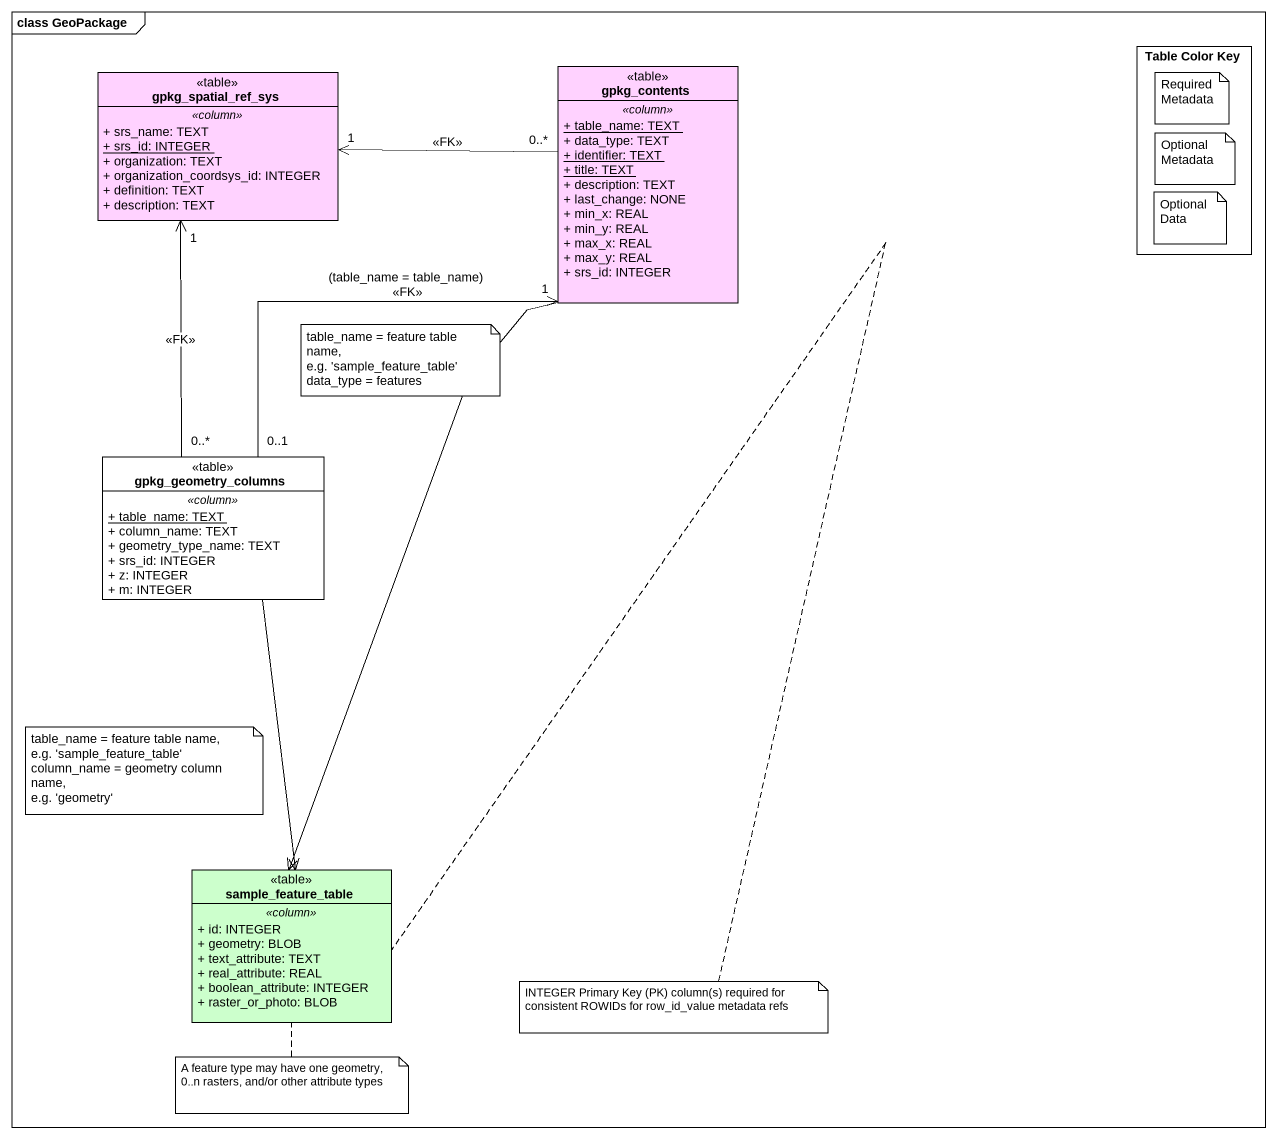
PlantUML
@startuml
mainframe class GeoPackage
allowmixing
hide circle
hide empty members
skinparam classAttributeIconSize 0
rectangle "Table Color Key" as Table_Color_Key
class gpkg_spatial_ref_sys <<table>> #FFD2FF {
  .. <<column>> ..
  + srs_name: TEXT
  {static} + srs_id: INTEGER
  + organization: TEXT
  + organization_coordsys_id: INTEGER
  + definition: TEXT
  + description: TEXT
}
class gpkg_contents <<table>> #FFD2FF {
  .. <<column>> ..
  {static} + table_name: TEXT
  + data_type: TEXT
  {static} + identifier: TEXT
  {static} + title: TEXT
  + description: TEXT
  + last_change: NONE
  + min_x: REAL
  + min_y: REAL
  + max_x: REAL
  + max_y: REAL
  + srs_id: INTEGER
}
class gpkg_geometry_columns <<table>> {
  .. <<column>> ..
  {static} + table_name: TEXT
  + column_name: TEXT
  + geometry_type_name: TEXT
  + srs_id: INTEGER
  + z: INTEGER
  + m: INTEGER
}
class sample_feature_table <<table>> #CCFFCC {
  .. <<column>> ..
  + id: INTEGER
  + geometry: BLOB
  + text_attribute: TEXT
  + real_attribute: REAL
  + boolean_attribute: INTEGER
  + raster_or_photo: BLOB
}
gpkg_contents "0..*" -left-> "1" gpkg_spatial_ref_sys : <<FK>>
gpkg_contents --> sample_feature_table
gpkg_geometry_columns "0..*" -up-> "1" gpkg_spatial_ref_sys : <<FK>>
gpkg_geometry_columns "0..1" -up-> "1" gpkg_contents : (table_name = table_name)\n<<FK>>
gpkg_geometry_columns --> sample_feature_table
note as N1
  Required
  Metadata
end note
note as N2
  Optional
  Metadata
end note
note as N3
  Optional
  Data
end note
note as N4
  table_name = feature table name,
  e.g. 'sample_feature_table'
  data_type = features
end note
note as N5
  table_name = feature table name,
  e.g. 'sample_feature_table'
  column_name = geometry column name,
  e.g. 'geometry'
end note
note right of sample_feature_table
  INTEGER Primary Key (PK) column(s) required for
  consistent ROWIDs for row_id_value metadata refs
end note
note bottom of sample_feature_table
  A feature type may have one geometry,
  0..n rasters, and/or other attribute types
end note
@enduml
